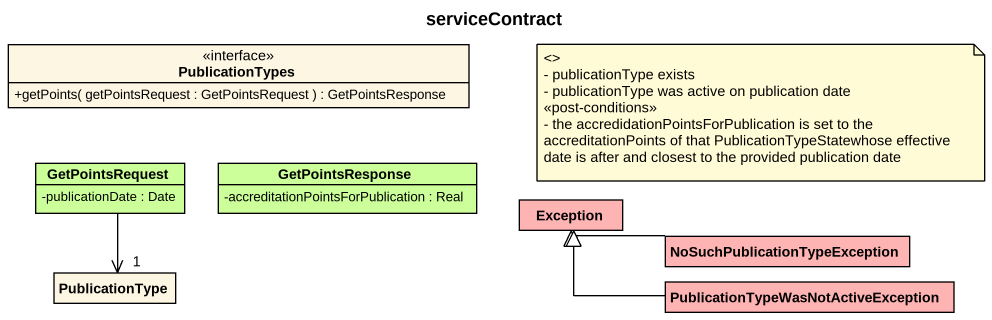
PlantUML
@startuml
title serviceContract
hide circle
hide empty members
skinparam classAttributeIconSize 0
interface PublicationTypes {
  +getPoints( getPointsRequest : GetPointsRequest ) : GetPointsResponse
}
class GetPointsRequest #CCFF99 {
  -publicationDate : Date
}
class GetPointsResponse #CCFF99 {
  -accreditationPointsForPublication : Real
}
class "Exception" as Exception_ #FFB4B4
class "NoSuchPublicationTypeException" as NoSuchPublicationTypeExcepti #FFB4B4
class PublicationType
class "PublicationTypeWasNotActiveException" as PublicationTypeWasNotActiveE #FFB4B4
GetPointsRequest --> "1" PublicationType
NoSuchPublicationTypeExcepti -left-|> Exception_
PublicationTypeWasNotActiveE -left-|> Exception_
note as N1
  <>
  - publicationType exists
  - publicationType was active on publication date
  <<post-conditions>>
  - the accredidationPointsForPublication is set to the accreditationPoints of that PublicationTypeStatewhose effective date is after and closest to the provided publication date
end note
@enduml
